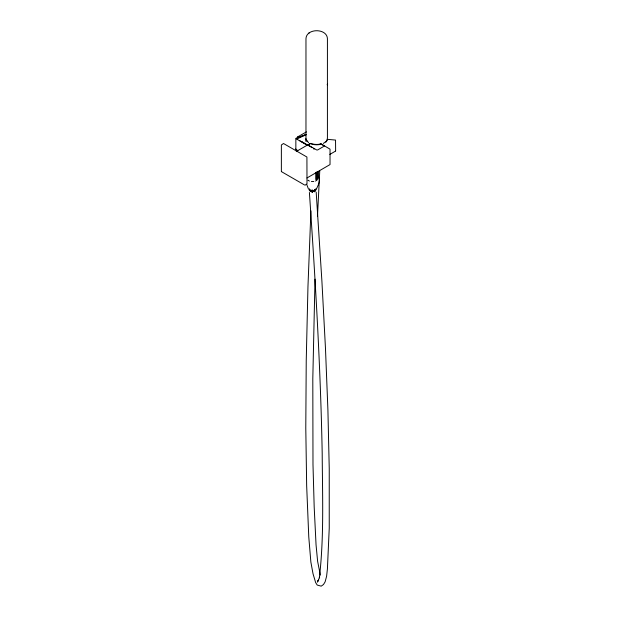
<?xml version="1.0" encoding="UTF-8"?>
<svg xmlns="http://www.w3.org/2000/svg" width="617" height="617" viewBox="0 0 617 617"><rect width="100%" height="100%" fill="white"/><g stroke="black" fill="none" stroke-linecap="round" stroke-linejoin="round"><path stroke-width="0.93" d="M315.009 279.139L312.804 378.799L312.989 464.586L314.184 506.927L316.051 544.842L317.616 561.339L320.339 575.121M317.493 216.097L319.745 171.094M310.922 210.875L307.96 286.612L306.233 360.721L305.785 428.005L306.664 485.803L308.77 536.89L310.868 562.087L313.02 573.756L315.649 582.587L317.207 585.047L321.195 586.15L323.485 584.53L325.12 581.839L326.601 576.247L327.411 568.951L329.239 528.206L329.239 468.419L327.912 410.035L325.475 348.404L321.897 281.02L316.189 192.149M315.14 189.643L315.056 191.262L314.955 189.843M314.531 189.411L314.362 191.872L314.2 190.576L314.662 190.229L313.428 191.139L310.652 191L309.51 190.383L309.58 188.995M310.043 190.715L310.328 189.62M317.794 580.89L318.634 579.98L317.362 582.086L318.079 580.751M317.608 179.277L318.449 177.064L318.457 171.356M318.372 580.265L319.645 576.856L319.367 577.867C324.164 536.605 322.429 494.849 322.197 453.364C320.555 366.297 315.326 279.339 309.395 192.473M316.359 189.095C318.148 185.393 321.118 179.886 318.11 176.285M325.853 142.172L327.696 139.357L335.548 140.074L335.633 150.972M317.069 180.025L316.459 180.519M323.331 143.437L326.632 141.085L327.419 138.254L327.419 38.647C326.971 28.097 306.418 28.081 305.97 38.647L305.97 138.254L307.096 141.64M313.428 191.139L314.2 190.576M309.495 32.693L308.508 33.349M329.833 154.427L335.501 151.119M298.358 136.496L297.595 136.935L306.433 131.891M296.268 151.497L310.336 143.375M306.973 177.989L330.033 164.562L330.033 149.16L320.624 143.607M305.114 185.177L306.996 183.781L306.919 157.026L283.519 143.514L281.367 144.98L281.367 171.472M315.966 180.804L315.41 181.051M297.325 138.771L306.518 134.568M305.947 134.545L296.415 138.254L306.271 134.429M319.807 144.177L320.794 143.969L319.807 144.177A10.72 6.193 0 0 1 310.737 143.399M313.814 181.467L311.384 181.514M309.449 181.051L308.893 180.804M321.264 144.231L324.395 146.036L317.624 149.962L316.683 149.962L308.037 144.949L310.289 143.645A11.33 6.54 0 0 0 321.264 144.239L321.195 144.177M327.141 84.575L327.55 84.791L327.55 83.634M301.798 141.686L312.109 147.648L311.5 147.293M299.854 140.761L308.006 145.465M296.152 138.786L307.945 145.597M313.405 148.751L314.138 149.167M297.772 150.656L295.851 149.144L295.851 138.308M281.529 171.688L304.466 184.93M308.554 142.643L305.909 139.481M308.4 180.519L307.968 180.195M308.492 189.095L306.672 184.306M312.449 192.342L311.847 190.005L311.901 192.365M305.847 139.187L305.801 138.609M312.426 190.005L312.595 192.342M317.207 171.835L317.215 178.953L317.215 171.657M316.097 172.475L316.097 179.593L316.097 172.297M305.801 139.511L305.801 141.301M315.75 188.802A3.401 1.913 -3.9 0 1 312.618 191.602A3.401 1.913 -3.9 0 1 309.472 189.103M296.021 149.584L295.851 149.144L296.021 149.584"/></g></svg>
